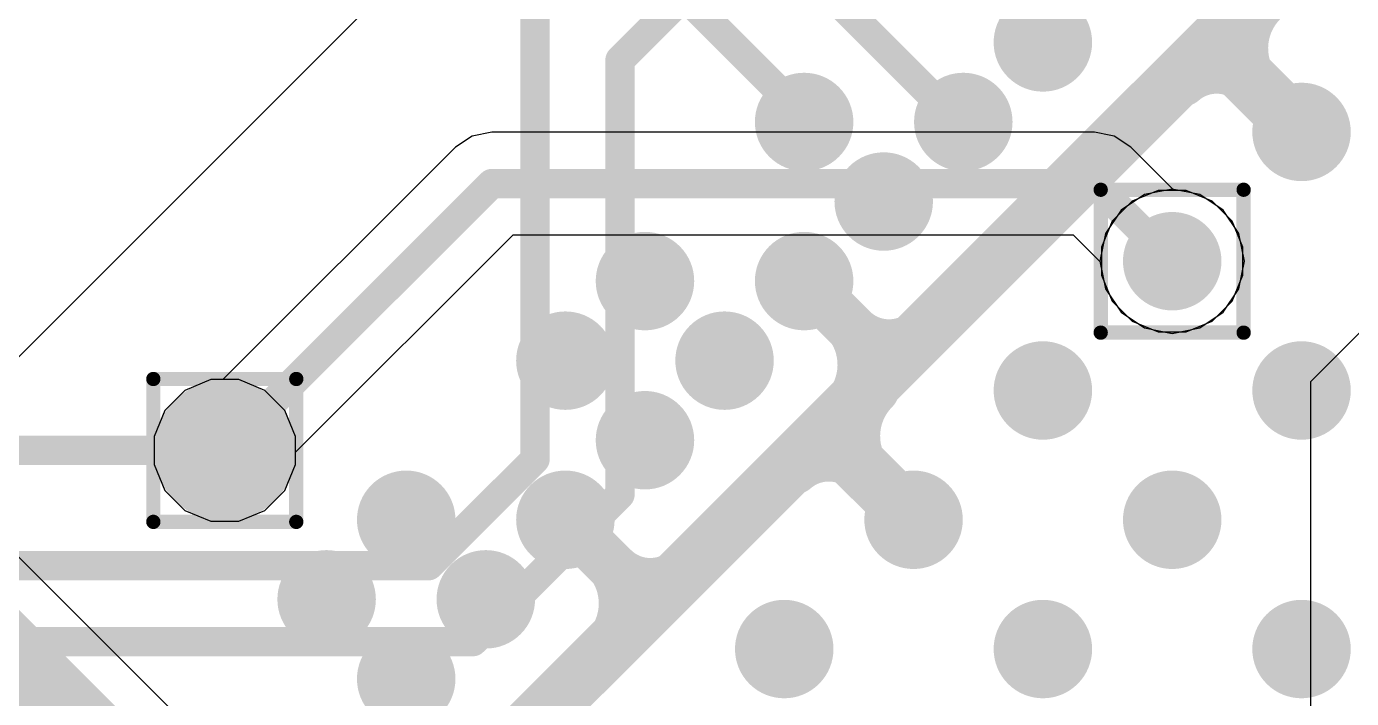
# Model space of a CAD drawing. Header units: inches. Extents: x -6 to 284, y -12 to 154.
# Drawn here: x 48.957 to 53.666, y 13.156 to 15.545 of the extents above; entities that cross this region are included whole.
import ezdxf

# ---------------------------------------------------------------- set-up
doc = ezdxf.new("R2010")
doc.units = ezdxf.units.IN
for name, color, linetype in [('Bottom Layer', 5, 'Continuous'), ('Bottom Solder', 6, 'Continuous'), ('Drill Drawing', 1, 'Continuous'), ('GND-1', 16, 'Continuous'), ('GND-2', 90, 'Continuous'), ('GND-3', 216, 'Continuous'), ('GND-4', 54, 'Continuous'), ('PWR-1', 156, 'Continuous'), ('PWR-2', 130, 'Continuous'), ('Signal L1', 76, 'Continuous'), ('Signal L2', 6, 'Continuous'), ('Top Layer', 1, 'Continuous'), ('Top Paste', 8, 'Continuous'), ('Top Solder', 216, 'Continuous'), ('Via Holes', 16, 'Continuous')]:
    doc.layers.add(name, color=color, linetype=linetype)

# ---------------------------------------------------------------- blocks, each defined once
blk = doc.blocks.new('BGA_565_15_5_14_4__132')
at = {"layer": 'Top Layer'}
h = blk.add_hatch(color=1, dxfattribs=at)
edge = h.paths.add_edge_path()
edge.add_arc((-2.9250005, -4.22500044), 0.12499848, 0, 360)
h = blk.add_hatch(color=1, dxfattribs=at)
edge = h.paths.add_edge_path()
edge.add_arc((-3.5749992, -4.87499914), 0.12499848, 0, 360)
h = blk.add_hatch(color=1, dxfattribs=at)
edge = h.paths.add_edge_path()
edge.add_arc((-2.9250005, -4.87499914), 0.12499848, 0, 360)
h = blk.add_hatch(color=1, dxfattribs=at)
edge = h.paths.add_edge_path()
edge.add_arc((-2.27499926, -4.87499914), 0.12499848, 0, 360)
h = blk.add_hatch(color=1, dxfattribs=at)
edge = h.paths.add_edge_path()
edge.add_arc((-4.22500044, -5.52500038), 0.12499848, 0, 360)
h = blk.add_hatch(color=1, dxfattribs=at)
edge = h.paths.add_edge_path()
edge.add_arc((-3.5749992, -5.52500038), 0.12499848, 0, 360)
h = blk.add_hatch(color=1, dxfattribs=at)
edge = h.paths.add_edge_path()
edge.add_arc((-2.9250005, -5.52500038), 0.12499848, 0, 360)
h = blk.add_hatch(color=1, dxfattribs=at)
edge = h.paths.add_edge_path()
edge.add_arc((-2.27499926, -5.52500038), 0.12499848, 0, 360)
h = blk.add_hatch(color=1, dxfattribs=at)
edge = h.paths.add_edge_path()
edge.add_arc((-1.62500056, -5.52500038), 0.12499848, 0, 360)
h = blk.add_hatch(color=1, dxfattribs=at)
edge = h.paths.add_edge_path()
edge.add_arc((-3.80000002, -6.399999899999999), 0.12499848, 0, 360)
h = blk.add_hatch(color=1, dxfattribs=at)
edge = h.paths.add_edge_path()
edge.add_arc((-3.40000082, -6.399999899999999), 0.12499848, 0, 360)
h = blk.add_hatch(color=1, dxfattribs=at)
edge = h.paths.add_edge_path()
edge.add_arc((-2.99999908, -6.399999899999999), 0.12499848, 0, 360)
h = blk.add_hatch(color=1, dxfattribs=at)
edge = h.paths.add_edge_path()
edge.add_arc((-2.59999988, -6.399999899999999), 0.12499848, 0, 360)
h = blk.add_hatch(color=1, dxfattribs=at)
edge = h.paths.add_edge_path()
edge.add_arc((-2.20000068, -6.399999899999999), 0.12499848, 0, 360)
h = blk.add_hatch(color=1, dxfattribs=at)
edge = h.paths.add_edge_path()
edge.add_arc((-1.79999894, -6.399999899999999), 0.12499848, 0, 360)
h = blk.add_hatch(color=1, dxfattribs=at)
edge = h.paths.add_edge_path()
edge.add_arc((-1.39999974, -6.399999899999999), 0.12499848, 0, 360)
h = blk.add_hatch(color=1, dxfattribs=at)
edge = h.paths.add_edge_path()
edge.add_arc((-1.00000054, -6.399999899999999), 0.12499848, 0, 360)
h = blk.add_hatch(color=1, dxfattribs=at)
edge = h.paths.add_edge_path()
edge.add_arc((-0.5999987999999999, -6.399999899999999), 0.12499848, 0, 360)
h = blk.add_hatch(color=1, dxfattribs=at)
edge = h.paths.add_edge_path()
edge.add_arc((-2.99999908, -6.7999991), 0.12499848, 0, 360)
h = blk.add_hatch(color=1, dxfattribs=at)
edge = h.paths.add_edge_path()
edge.add_arc((-2.19999814, -6.7999991), 0.12499848, 0, 360)
h = blk.add_hatch(color=1, dxfattribs=at)
edge = h.paths.add_edge_path()
edge.add_arc((-1.79999894, -6.800001640000001), 0.12499848, 0, 360)
h = blk.add_hatch(color=1, dxfattribs=at)
edge = h.paths.add_edge_path()
edge.add_arc((-1.00000054, -6.7999991), 0.12499848, 0, 360)
h = blk.add_hatch(color=1, dxfattribs=at)
edge = h.paths.add_edge_path()
edge.add_arc((-0.5999987999999999, -6.7999991), 0.12499848, 0, 360)
at = {"layer": 'Top Paste'}
h = blk.add_hatch(color=8, dxfattribs=at)
edge = h.paths.add_edge_path()
edge.add_arc((-2.9250005, -4.22500044), 0.12499848, 0, 360)
h = blk.add_hatch(color=8, dxfattribs=at)
edge = h.paths.add_edge_path()
edge.add_arc((-3.5749992, -4.87499914), 0.12499848, 0, 360)
h = blk.add_hatch(color=8, dxfattribs=at)
edge = h.paths.add_edge_path()
edge.add_arc((-2.9250005, -4.87499914), 0.12499848, 0, 360)
h = blk.add_hatch(color=8, dxfattribs=at)
edge = h.paths.add_edge_path()
edge.add_arc((-2.27499926, -4.87499914), 0.12499848, 0, 360)
h = blk.add_hatch(color=8, dxfattribs=at)
edge = h.paths.add_edge_path()
edge.add_arc((-4.22500044, -5.52500038), 0.12499848, 0, 360)
h = blk.add_hatch(color=8, dxfattribs=at)
edge = h.paths.add_edge_path()
edge.add_arc((-3.5749992, -5.52500038), 0.12499848, 0, 360)
h = blk.add_hatch(color=8, dxfattribs=at)
edge = h.paths.add_edge_path()
edge.add_arc((-2.9250005, -5.52500038), 0.12499848, 0, 360)
h = blk.add_hatch(color=8, dxfattribs=at)
edge = h.paths.add_edge_path()
edge.add_arc((-2.27499926, -5.52500038), 0.12499848, 0, 360)
h = blk.add_hatch(color=8, dxfattribs=at)
edge = h.paths.add_edge_path()
edge.add_arc((-1.62500056, -5.52500038), 0.12499848, 0, 360)
h = blk.add_hatch(color=8, dxfattribs=at)
edge = h.paths.add_edge_path()
edge.add_arc((-3.80000002, -6.399999899999999), 0.12499848, 0, 360)
h = blk.add_hatch(color=8, dxfattribs=at)
edge = h.paths.add_edge_path()
edge.add_arc((-3.40000082, -6.399999899999999), 0.12499848, 0, 360)
h = blk.add_hatch(color=8, dxfattribs=at)
edge = h.paths.add_edge_path()
edge.add_arc((-2.99999908, -6.399999899999999), 0.12499848, 0, 360)
h = blk.add_hatch(color=8, dxfattribs=at)
edge = h.paths.add_edge_path()
edge.add_arc((-2.59999988, -6.399999899999999), 0.12499848, 0, 360)
h = blk.add_hatch(color=8, dxfattribs=at)
edge = h.paths.add_edge_path()
edge.add_arc((-2.20000068, -6.399999899999999), 0.12499848, 0, 360)
h = blk.add_hatch(color=8, dxfattribs=at)
edge = h.paths.add_edge_path()
edge.add_arc((-1.79999894, -6.399999899999999), 0.12499848, 0, 360)
h = blk.add_hatch(color=8, dxfattribs=at)
edge = h.paths.add_edge_path()
edge.add_arc((-1.39999974, -6.399999899999999), 0.12499848, 0, 360)
h = blk.add_hatch(color=8, dxfattribs=at)
edge = h.paths.add_edge_path()
edge.add_arc((-1.00000054, -6.399999899999999), 0.12499848, 0, 360)
h = blk.add_hatch(color=8, dxfattribs=at)
edge = h.paths.add_edge_path()
edge.add_arc((-0.5999987999999999, -6.399999899999999), 0.12499848, 0, 360)
h = blk.add_hatch(color=8, dxfattribs=at)
edge = h.paths.add_edge_path()
edge.add_arc((-2.99999908, -6.7999991), 0.12499848, 0, 360)
h = blk.add_hatch(color=8, dxfattribs=at)
edge = h.paths.add_edge_path()
edge.add_arc((-2.19999814, -6.7999991), 0.12499848, 0, 360)
h = blk.add_hatch(color=8, dxfattribs=at)
edge = h.paths.add_edge_path()
edge.add_arc((-1.79999894, -6.800001640000001), 0.12499848, 0, 360)
h = blk.add_hatch(color=8, dxfattribs=at)
edge = h.paths.add_edge_path()
edge.add_arc((-1.00000054, -6.7999991), 0.12499848, 0, 360)
h = blk.add_hatch(color=8, dxfattribs=at)
edge = h.paths.add_edge_path()
edge.add_arc((-0.5999987999999999, -6.7999991), 0.12499848, 0, 360)
at = {"layer": 'Top Solder'}
h = blk.add_hatch(color=216, dxfattribs=at)
edge = h.paths.add_edge_path()
edge.add_arc((-2.9250005, -4.22500044), 0.17499838, 0, 360)
h = blk.add_hatch(color=216, dxfattribs=at)
edge = h.paths.add_edge_path()
edge.add_arc((-3.5749992, -4.87499914), 0.17499838, 0, 360)
h = blk.add_hatch(color=216, dxfattribs=at)
edge = h.paths.add_edge_path()
edge.add_arc((-2.9250005, -4.87499914), 0.17499838, 0, 360)
h = blk.add_hatch(color=216, dxfattribs=at)
edge = h.paths.add_edge_path()
edge.add_arc((-2.27499926, -4.87499914), 0.17499838, 0, 360)
h = blk.add_hatch(color=216, dxfattribs=at)
edge = h.paths.add_edge_path()
edge.add_arc((-4.22500044, -5.52500038), 0.17499838, 0, 360)
h = blk.add_hatch(color=216, dxfattribs=at)
edge = h.paths.add_edge_path()
edge.add_arc((-3.5749992, -5.52500038), 0.17499838, 0, 360)
h = blk.add_hatch(color=216, dxfattribs=at)
edge = h.paths.add_edge_path()
edge.add_arc((-2.9250005, -5.52500038), 0.17499838, 0, 360)
h = blk.add_hatch(color=216, dxfattribs=at)
edge = h.paths.add_edge_path()
edge.add_arc((-2.27499926, -5.52500038), 0.17499838, 0, 360)
h = blk.add_hatch(color=216, dxfattribs=at)
edge = h.paths.add_edge_path()
edge.add_arc((-1.62500056, -5.52500038), 0.17499838, 0, 360)
h = blk.add_hatch(color=216, dxfattribs=at)
edge = h.paths.add_edge_path()
edge.add_arc((-3.80000002, -6.399999899999999), 0.17499838, 0, 360)
h = blk.add_hatch(color=216, dxfattribs=at)
edge = h.paths.add_edge_path()
edge.add_arc((-3.40000082, -6.399999899999999), 0.17499838, 0, 360)
h = blk.add_hatch(color=216, dxfattribs=at)
edge = h.paths.add_edge_path()
edge.add_arc((-2.99999908, -6.399999899999999), 0.17499838, 0, 360)
h = blk.add_hatch(color=216, dxfattribs=at)
edge = h.paths.add_edge_path()
edge.add_arc((-2.59999988, -6.399999899999999), 0.17499838, 0, 360)
h = blk.add_hatch(color=216, dxfattribs=at)
edge = h.paths.add_edge_path()
edge.add_arc((-2.20000068, -6.399999899999999), 0.17499838, 0, 360)
h = blk.add_hatch(color=216, dxfattribs=at)
edge = h.paths.add_edge_path()
edge.add_arc((-1.79999894, -6.399999899999999), 0.17499838, 0, 360)
h = blk.add_hatch(color=216, dxfattribs=at)
edge = h.paths.add_edge_path()
edge.add_arc((-1.39999974, -6.399999899999999), 0.17499838, 0, 360)
h = blk.add_hatch(color=216, dxfattribs=at)
edge = h.paths.add_edge_path()
edge.add_arc((-1.00000054, -6.399999899999999), 0.17499838, 0, 360)
h = blk.add_hatch(color=216, dxfattribs=at)
edge = h.paths.add_edge_path()
edge.add_arc((-0.5999987999999999, -6.399999899999999), 0.17499838, 0, 360)
h = blk.add_hatch(color=216, dxfattribs=at)
edge = h.paths.add_edge_path()
edge.add_arc((-2.99999908, -6.7999991), 0.17499838, 0, 360)
h = blk.add_hatch(color=216, dxfattribs=at)
edge = h.paths.add_edge_path()
edge.add_arc((-2.19999814, -6.7999991), 0.17499838, 0, 360)
h = blk.add_hatch(color=216, dxfattribs=at)
edge = h.paths.add_edge_path()
edge.add_arc((-1.79999894, -6.800001640000001), 0.17499838, 0, 360)
h = blk.add_hatch(color=216, dxfattribs=at)
edge = h.paths.add_edge_path()
edge.add_arc((-1.00000054, -6.7999991), 0.17499838, 0, 360)
h = blk.add_hatch(color=216, dxfattribs=at)
edge = h.paths.add_edge_path()
edge.add_arc((-0.5999987999999999, -6.7999991), 0.17499838, 0, 360)

msp = doc.modelspace()

# ---------------------------------------------------------------- hatches: boundary and pattern name
at = {"layer": 'Bottom Layer'}
h = msp.add_hatch(color=5, dxfattribs=at)
edge = h.paths.add_edge_path()
edge.add_arc((53.02895159999999, 14.710664), 0.1499997, 0, 360)
h = msp.add_hatch(color=5, dxfattribs=at)
edge = h.paths.add_edge_path()
edge.add_arc((49.66198856, 14.03791198), 0.1499997, 0, 360)
at = {"layer": 'Bottom Solder'}
h = msp.add_hatch(color=6, dxfattribs=at)
edge = h.paths.add_edge_path()
edge.add_arc((49.66198856, 14.03791198), 0.2515997, 0, 360)
at = {"layer": 'GND-1'}
h = msp.add_hatch(color=16, dxfattribs=at)
edge = h.paths.add_edge_path()
edge.add_arc((53.02895159999999, 14.710664), 0.1499997, 0, 360)
at = {"layer": 'GND-2'}
h = msp.add_hatch(color=90, dxfattribs=at)
edge = h.paths.add_edge_path()
edge.add_arc((53.02895159999999, 14.710664), 0.1499997, 0, 360)
at = {"layer": 'GND-3'}
h = msp.add_hatch(color=216, dxfattribs=at)
edge = h.paths.add_edge_path()
edge.add_arc((53.02895159999999, 14.710664), 0.1499997, 0, 360)
at = {"layer": 'GND-4'}
h = msp.add_hatch(color=54, dxfattribs=at)
edge = h.paths.add_edge_path()
edge.add_arc((53.02895159999999, 14.710664), 0.1499997, 0, 360)
h = msp.add_hatch(color=54, dxfattribs=at)
edge = h.paths.add_edge_path()
edge.add_arc((49.66198856, 14.03791198), 0.1499997, 0, 360)
at = {"layer": 'PWR-1'}
h = msp.add_hatch(color=156, dxfattribs=at)
edge = h.paths.add_edge_path()
edge.add_arc((53.02895159999999, 14.710664), 0.1499997, 0, 360)
at = {"layer": 'PWR-2'}
h = msp.add_hatch(color=130, dxfattribs=at)
edge = h.paths.add_edge_path()
edge.add_arc((53.02895159999999, 14.710664), 0.1499997, 0, 360)
at = {"layer": 'Signal L1'}
h = msp.add_hatch(color=76, dxfattribs=at)
edge = h.paths.add_edge_path()
edge.add_arc((53.02895159999999, 14.710664), 0.1499997, 0, 360)
at = {"layer": 'Signal L2'}
h = msp.add_hatch(color=6, dxfattribs=at)
edge = h.paths.add_edge_path()
edge.add_arc((53.02895159999999, 14.710664), 0.1499997, 0, 360)
h = msp.add_hatch(color=6, dxfattribs=at)
edge = h.paths.add_edge_path()
edge.add_arc((49.66198856, 14.03791198), 0.1499997, 0, 360)
at = {"layer": 'Top Layer'}
h = msp.add_hatch(color=1, dxfattribs=at)
edge = h.paths.add_edge_path()
edge.add_arc((53.02895159999999, 14.710664), 0.1499997, 0, 360)
at = {"layer": 'Via Holes'}
h = msp.add_hatch(color=7, dxfattribs=at)
edge = h.paths.add_edge_path()
edge.add_arc((53.02895159999999, 14.710664), 0.07499858, 0, 360)
h = msp.add_hatch(color=7, dxfattribs=at)
edge = h.paths.add_edge_path()
edge.add_arc((49.66198856, 14.03791198), 0.07499858, 0, 360)

# ---------------------------------------------------------------- linework, layer by layer
at = {"layer": 'Bottom Layer'}
for p, q in [((50.61080556, 15.16930672), (50.54093524, 15.15540784)), ((52.75287392, 15.16930672), (50.61080556, 15.16930672)), ((52.75288661999999, 15.16930926), (52.75287392, 15.16930672)), ((52.81116183999999, 15.15771416), (52.75288661999999, 15.16930926)), ((50.54093524, 15.15540784), (50.48170243999999, 15.1158321)), ((52.82275694, 15.15540784), (52.81116183999999, 15.15771416)), ((52.88198974, 15.1158321), (52.82275694, 15.15540784)), ((50.48169736, 15.11582448), (49.65538202, 14.28951168)), ((50.48170243999999, 15.1158321), (50.48169736, 15.11582448)), ((53.0355556, 14.9622637), (52.88198974, 15.1158321)), ((50.47310708, 12.11512944), (47.53271925999999, 15.05551726)), ((53.07899721999999, 14.9622637), (53.0355556, 14.9622637)), ((53.171471, 14.9239605), (53.07899721999999, 14.9622637)), ((53.2422481, 14.8531834), (53.171471, 14.9239605)), ((53.28055129999999, 14.76070962), (53.2422481, 14.8531834)), ((49.91358826, 14.03130544), (50.68643152, 14.80415124)), ((50.68643152, 14.80415124), (52.67725812, 14.80415124)), ((52.67725812, 14.80415124), (52.7773519, 14.70406)), ((53.28055129999999, 14.66061838), (53.28055129999999, 14.76070962)), ((52.7773519, 14.70406), (52.7773519, 14.66061838)), ((52.7773519, 14.66061838), (52.81565509999999, 14.5681446)), ((53.2422481, 14.5681446), (53.28055129999999, 14.66061838)), ((52.81565509999999, 14.5681446), (52.88643219999999, 14.4973675)), ((53.171471, 14.4973675), (53.2422481, 14.5681446)), ((52.88643219999999, 14.4973675), (52.97890597999999, 14.4590643)), ((52.97890597999999, 14.4590643), (53.07899721999999, 14.4590643)), ((53.07899721999999, 14.4590643), (53.171471, 14.4973675)), ((49.61194294, 14.28951168), (49.51946915999999, 14.25120848)), ((49.65538202, 14.28951168), (49.61194294, 14.28951168)), ((49.51946915999999, 14.25120848), (49.44869206, 14.18043138)), ((49.44869206, 14.18043138), (49.41038886, 14.0879576)), ((49.41038886, 14.0879576), (49.41038886, 13.98786636)), ((49.41038886, 13.98786636), (49.44869206, 13.89539258)), ((49.87528506, 13.89539258), (49.91358826, 13.98786636)), ((49.91358826, 13.98786636), (49.91358826, 14.03130544)), ((49.44869206, 13.89539258), (49.51946915999999, 13.82461548)), ((49.80450796, 13.82461548), (49.87528506, 13.89539258)), ((49.51946915999999, 13.82461548), (49.61194294, 13.78631228)), ((49.71203418, 13.78631228), (49.80450796, 13.82461548)), ((49.61194294, 13.78631228), (49.71203418, 13.78631228))]:
    msp.add_line(p, q, dxfattribs=at)
for points in [[(49.66198856, 14.03791198, 0.10414, 0.10414, 0), (50.61080556, 14.98672898, 0.10414, 0.10414, 0)], [(50.61080556, 14.98672898, 0.10414, 0.10414, 0), (52.75288661999999, 14.98672898, 0.10414, 0.10414, 0)], [(52.75288661999999, 14.98672898, 0.10414, 0.10414, 0), (53.02895159999999, 14.710664, 0.10414, 0.10414, 0)], [(47.34959542, 14.87239342, 0.254, 0.254, 0), (50.36583526, 11.85615358, 0.254, 0.254, 0)]]:
    msp.add_lwpolyline(points, format="xyseb", dxfattribs=at)
for points in [[(50.58477056, 14.98672898, 0.05207, 0.05207, 1), (50.63684056, 14.98672898, 0.05207, 0.05207, 1)], [(50.58477056, 14.98672898, 0.05207, 0.05207, 1), (50.63684056, 14.98672898, 0.05207, 0.05207, 1)], [(52.72685162, 14.98672898, 0.05207, 0.05207, 1), (52.77892162, 14.98672898, 0.05207, 0.05207, 1)], [(52.72685162, 14.98672898, 0.05207, 0.05207, 1), (52.77892162, 14.98672898, 0.05207, 0.05207, 1)], [(53.0029166, 14.710664, 0.05207, 0.05207, 1), (53.0549866, 14.710664, 0.05207, 0.05207, 1)], [(49.63595356, 14.03791198, 0.05207, 0.05207, 1), (49.68802356, 14.03791198, 0.05207, 0.05207, 1)]]:
    msp.add_lwpolyline(points, format="xyseb", close=True, dxfattribs=at)
at = {"layer": 'Drill Drawing'}
for points in [[(52.7749516, 14.964664, 0.0508, 0.0508, 0), (53.2829516, 14.964664, 0.0508, 0.0508, 0)], [(52.7749516, 14.456664, 0.0508, 0.0508, 0), (52.7749516, 14.964664, 0.0508, 0.0508, 0)], [(53.2829516, 14.456664, 0.0508, 0.0508, 0), (53.2829516, 14.964664, 0.0508, 0.0508, 0)], [(52.7749516, 14.456664, 0.0508, 0.0508, 0), (53.2829516, 14.456664, 0.0508, 0.0508, 0)], [(49.40798855999999, 14.29191198, 0.0508, 0.0508, 0), (49.91598856, 14.29191198, 0.0508, 0.0508, 0)], [(49.40798855999999, 13.78391198, 0.0508, 0.0508, 0), (49.40798855999999, 14.29191198, 0.0508, 0.0508, 0)], [(49.91598856, 13.78391198, 0.0508, 0.0508, 0), (49.91598856, 14.29191198, 0.0508, 0.0508, 0)], [(49.40798855999999, 13.78391198, 0.0508, 0.0508, 0), (49.91598856, 13.78391198, 0.0508, 0.0508, 0)]]:
    msp.add_lwpolyline(points, format="xyseb", dxfattribs=at)
for points in [[(52.76225159999999, 14.964664, 0.0254, 0.0254, 1), (52.78765159999999, 14.964664, 0.0254, 0.0254, 1)], [(52.76225159999999, 14.964664, 0.0254, 0.0254, 1), (52.78765159999999, 14.964664, 0.0254, 0.0254, 1)], [(53.27025159999999, 14.964664, 0.0254, 0.0254, 1), (53.29565159999999, 14.964664, 0.0254, 0.0254, 1)], [(53.27025159999999, 14.964664, 0.0254, 0.0254, 1), (53.29565159999999, 14.964664, 0.0254, 0.0254, 1)], [(52.76225159999999, 14.456664, 0.0254, 0.0254, 1), (52.78765159999999, 14.456664, 0.0254, 0.0254, 1)], [(52.76225159999999, 14.456664, 0.0254, 0.0254, 1), (52.78765159999999, 14.456664, 0.0254, 0.0254, 1)], [(53.27025159999999, 14.456664, 0.0254, 0.0254, 1), (53.29565159999999, 14.456664, 0.0254, 0.0254, 1)], [(53.27025159999999, 14.456664, 0.0254, 0.0254, 1), (53.29565159999999, 14.456664, 0.0254, 0.0254, 1)], [(49.39528856, 14.29191198, 0.0254, 0.0254, 1), (49.42068856, 14.29191198, 0.0254, 0.0254, 1)], [(49.39528856, 14.29191198, 0.0254, 0.0254, 1), (49.42068856, 14.29191198, 0.0254, 0.0254, 1)], [(49.90328856, 14.29191198, 0.0254, 0.0254, 1), (49.92868856, 14.29191198, 0.0254, 0.0254, 1)], [(49.90328856, 14.29191198, 0.0254, 0.0254, 1), (49.92868856, 14.29191198, 0.0254, 0.0254, 1)], [(49.39528856, 13.78391198, 0.0254, 0.0254, 1), (49.42068856, 13.78391198, 0.0254, 0.0254, 1)], [(49.39528856, 13.78391198, 0.0254, 0.0254, 1), (49.42068856, 13.78391198, 0.0254, 0.0254, 1)], [(49.90328856, 13.78391198, 0.0254, 0.0254, 1), (49.92868856, 13.78391198, 0.0254, 0.0254, 1)], [(49.90328856, 13.78391198, 0.0254, 0.0254, 1), (49.92868856, 13.78391198, 0.0254, 0.0254, 1)]]:
    msp.add_lwpolyline(points, format="xyseb", close=True, dxfattribs=at)
at = {"layer": 'GND-1'}
for p, q in [((52.97890597999999, 14.9622637), (52.88643219999999, 14.9239605)), ((53.07899721999999, 14.9622637), (52.97890597999999, 14.9622637)), ((53.171471, 14.9239605), (53.07899721999999, 14.9622637)), ((52.88643219999999, 14.9239605), (52.81565509999999, 14.8531834)), ((53.2422481, 14.8531834), (53.171471, 14.9239605)), ((52.81565509999999, 14.8531834), (52.7773519, 14.76070962)), ((53.28055129999999, 14.76070962), (53.2422481, 14.8531834)), ((52.7773519, 14.76070962), (52.7773519, 14.66061838)), ((53.28055129999999, 14.66061838), (53.28055129999999, 14.76070962)), ((52.7773519, 14.66061838), (52.81565509999999, 14.5681446)), ((53.2422481, 14.5681446), (53.28055129999999, 14.66061838)), ((52.81565509999999, 14.5681446), (52.88643219999999, 14.4973675)), ((53.171471, 14.4973675), (53.2422481, 14.5681446)), ((52.88643219999999, 14.4973675), (52.97890597999999, 14.4590643)), ((52.97890597999999, 14.4590643), (53.07899721999999, 14.4590643)), ((53.07899721999999, 14.4590643), (53.171471, 14.4973675))]:
    msp.add_line(p, q, dxfattribs=at)
at = {"layer": 'GND-2'}
for p, q in [((52.97890597999999, 14.9622637), (52.88643219999999, 14.9239605)), ((53.07899721999999, 14.9622637), (52.97890597999999, 14.9622637)), ((53.171471, 14.9239605), (53.07899721999999, 14.9622637)), ((52.88643219999999, 14.9239605), (52.81565509999999, 14.8531834)), ((53.2422481, 14.8531834), (53.171471, 14.9239605)), ((52.81565509999999, 14.8531834), (52.7773519, 14.76070962)), ((53.28055129999999, 14.76070962), (53.2422481, 14.8531834)), ((52.7773519, 14.76070962), (52.7773519, 14.66061838)), ((53.28055129999999, 14.66061838), (53.28055129999999, 14.76070962)), ((52.7773519, 14.66061838), (52.81565509999999, 14.5681446)), ((53.2422481, 14.5681446), (53.28055129999999, 14.66061838)), ((52.81565509999999, 14.5681446), (52.88643219999999, 14.4973675)), ((53.171471, 14.4973675), (53.2422481, 14.5681446)), ((52.88643219999999, 14.4973675), (52.97890597999999, 14.4590643)), ((52.97890597999999, 14.4590643), (53.07899721999999, 14.4590643)), ((53.07899721999999, 14.4590643), (53.171471, 14.4973675))]:
    msp.add_line(p, q, dxfattribs=at)
at = {"layer": 'GND-3'}
for p, q in [((52.97890597999999, 14.9622637), (52.88643219999999, 14.9239605)), ((53.07899721999999, 14.9622637), (52.97890597999999, 14.9622637)), ((53.171471, 14.9239605), (53.07899721999999, 14.9622637)), ((52.88643219999999, 14.9239605), (52.81565509999999, 14.8531834)), ((53.2422481, 14.8531834), (53.171471, 14.9239605)), ((52.81565509999999, 14.8531834), (52.7773519, 14.76070962)), ((53.28055129999999, 14.76070962), (53.2422481, 14.8531834)), ((52.7773519, 14.76070962), (52.7773519, 14.66061838)), ((53.28055129999999, 14.66061838), (53.28055129999999, 14.76070962)), ((52.7773519, 14.66061838), (52.81565509999999, 14.5681446)), ((53.2422481, 14.5681446), (53.28055129999999, 14.66061838)), ((52.81565509999999, 14.5681446), (52.88643219999999, 14.4973675)), ((53.171471, 14.4973675), (53.2422481, 14.5681446)), ((52.88643219999999, 14.4973675), (52.97890597999999, 14.4590643)), ((52.97890597999999, 14.4590643), (53.07899721999999, 14.4590643)), ((53.07899721999999, 14.4590643), (53.171471, 14.4973675))]:
    msp.add_line(p, q, dxfattribs=at)
at = {"layer": 'GND-4'}
for p, q in [((52.97890597999999, 14.9622637), (52.88643219999999, 14.9239605)), ((53.07899721999999, 14.9622637), (52.97890597999999, 14.9622637)), ((53.171471, 14.9239605), (53.07899721999999, 14.9622637)), ((52.88643219999999, 14.9239605), (52.81565509999999, 14.8531834)), ((53.2422481, 14.8531834), (53.171471, 14.9239605)), ((52.81565509999999, 14.8531834), (52.7773519, 14.76070962)), ((53.28055129999999, 14.76070962), (53.2422481, 14.8531834)), ((52.7773519, 14.76070962), (52.7773519, 14.66061838)), ((53.28055129999999, 14.66061838), (53.28055129999999, 14.76070962)), ((52.7773519, 14.66061838), (52.81565509999999, 14.5681446)), ((53.2422481, 14.5681446), (53.28055129999999, 14.66061838)), ((52.81565509999999, 14.5681446), (52.88643219999999, 14.4973675)), ((53.171471, 14.4973675), (53.2422481, 14.5681446)), ((52.88643219999999, 14.4973675), (52.97890597999999, 14.4590643)), ((52.97890597999999, 14.4590643), (53.07899721999999, 14.4590643)), ((53.07899721999999, 14.4590643), (53.171471, 14.4973675)), ((49.61194294, 14.28951168), (49.51946915999999, 14.25120848)), ((49.71203418, 14.28951168), (49.61194294, 14.28951168)), ((49.80450796, 14.25120848), (49.71203418, 14.28951168)), ((49.51946915999999, 14.25120848), (49.44869206, 14.18043138)), ((49.87528506, 14.18043138), (49.80450796, 14.25120848)), ((49.44869206, 14.18043138), (49.41038886, 14.0879576)), ((49.91358826, 14.0879576), (49.87528506, 14.18043138)), ((49.41038886, 14.0879576), (49.41038886, 13.98786636)), ((49.91358826, 13.98786636), (49.91358826, 14.0879576)), ((49.41038886, 13.98786636), (49.44869206, 13.89539258)), ((49.87528506, 13.89539258), (49.91358826, 13.98786636)), ((49.44869206, 13.89539258), (49.51946915999999, 13.82461548)), ((49.80450796, 13.82461548), (49.87528506, 13.89539258)), ((49.51946915999999, 13.82461548), (49.61194294, 13.78631228)), ((49.71203418, 13.78631228), (49.80450796, 13.82461548)), ((49.61194294, 13.78631228), (49.71203418, 13.78631228))]:
    msp.add_line(p, q, dxfattribs=at)
at = {"layer": 'PWR-1'}
for p, q in [((52.93078314, 14.94766632), (52.84755749999999, 14.8920581)), ((53.02895159999999, 14.96719384), (52.93078314, 14.94766632)), ((53.12712006, 14.94766632), (53.02895159999999, 14.96719384)), ((53.21034569999999, 14.8920581), (53.12712006, 14.94766632)), ((52.84755749999999, 14.8920581), (52.79194928, 14.80883246)), ((53.26595392, 14.80883246), (53.21034569999999, 14.8920581)), ((52.79194928, 14.80883246), (52.77242176, 14.710664)), ((53.28548144, 14.710664), (53.26595392, 14.80883246)), ((52.77242176, 14.710664), (52.79194928, 14.61249554)), ((53.26595392, 14.61249554), (53.28548144, 14.710664)), ((52.79194928, 14.61249554), (52.84755749999999, 14.5292699)), ((53.21034569999999, 14.5292699), (53.26595392, 14.61249554)), ((52.84755749999999, 14.5292699), (52.93078314, 14.47366168)), ((53.12712006, 14.47366168), (53.21034569999999, 14.5292699)), ((52.93078314, 14.47366168), (53.02895159999999, 14.45413416)), ((53.02895159999999, 14.45413416), (53.12712006, 14.47366168))]:
    msp.add_line(p, q, dxfattribs=at)
at = {"layer": 'PWR-2'}
for p, q in [((52.93078314, 14.94766632), (52.84755749999999, 14.8920581)), ((53.02895159999999, 14.96719384), (52.93078314, 14.94766632)), ((53.12712006, 14.94766632), (53.02895159999999, 14.96719384)), ((53.21034569999999, 14.8920581), (53.12712006, 14.94766632)), ((52.84755749999999, 14.8920581), (52.79194928, 14.80883246)), ((53.26595392, 14.80883246), (53.21034569999999, 14.8920581)), ((52.79194928, 14.80883246), (52.77242176, 14.710664)), ((53.28548144, 14.710664), (53.26595392, 14.80883246)), ((52.77242176, 14.710664), (52.79194928, 14.61249554)), ((53.26595392, 14.61249554), (53.28548144, 14.710664)), ((52.79194928, 14.61249554), (52.84755749999999, 14.5292699)), ((53.21034569999999, 14.5292699), (53.26595392, 14.61249554)), ((52.84755749999999, 14.5292699), (52.93078314, 14.47366168)), ((53.12712006, 14.47366168), (53.21034569999999, 14.5292699)), ((52.93078314, 14.47366168), (53.02895159999999, 14.45413416)), ((53.02895159999999, 14.45413416), (53.12712006, 14.47366168))]:
    msp.add_line(p, q, dxfattribs=at)
at = {"layer": 'Signal L2'}
for p, q in [((53.52183352, 14.28319216), (54.68670545999999, 15.4480641)), ((53.52183352, 12.66247658), (53.52183352, 14.28319216))]:
    msp.add_line(p, q, dxfattribs=at)
for points in [[(50.76467622, 14.00629406, 0.10414, 0.10414, 0), (50.76467622, 16.20479614, 0.10414, 0.10414, 0)], [(51.06659077999999, 15.42615152, 0.10414, 0.10414, 0), (51.55725781999999, 15.91681856, 0.10414, 0.10414, 0)], [(51.06659077999999, 13.88067582, 0.10414, 0.10414, 0), (51.06659077999999, 15.42615152, 0.10414, 0.10414, 0)], [(47.98095814, 14.03791198, 0.10414, 0.10414, 0), (49.66198856, 14.03791198, 0.10414, 0.10414, 0)], [(50.38627717999999, 13.62789502, 0.10414, 0.10414, 0), (50.76467622, 14.00629406, 0.10414, 0.10414, 0)], [(50.54400102, 13.35808606, 0.10414, 0.10414, 0), (51.06659077999999, 13.88067582, 0.10414, 0.10414, 0)], [(47.96523045999999, 13.62789502, 0.10414, 0.10414, 0), (50.38627717999999, 13.62789502, 0.10414, 0.10414, 0)], [(48.0323271, 13.35808606, 0.10414, 0.10414, 0), (50.54400102, 13.35808606, 0.10414, 0.10414, 0)]]:
    msp.add_lwpolyline(points, format="xyseb", dxfattribs=at)
for points in [[(51.04055578, 15.42615152, 0.05207, 0.05207, 1), (51.09262578, 15.42615152, 0.05207, 0.05207, 1)], [(51.04055578, 15.42615152, 0.05207, 0.05207, 1), (51.09262578, 15.42615152, 0.05207, 0.05207, 1)], [(49.63595356, 14.03791198, 0.05207, 0.05207, 1), (49.68802356, 14.03791198, 0.05207, 0.05207, 1)], [(50.73864122, 14.00629406, 0.05207, 0.05207, 1), (50.79071122, 14.00629406, 0.05207, 0.05207, 1)], [(50.73864122, 14.00629406, 0.05207, 0.05207, 1), (50.79071122, 14.00629406, 0.05207, 0.05207, 1)], [(51.04055578, 13.88067582, 0.05207, 0.05207, 1), (51.09262578, 13.88067582, 0.05207, 0.05207, 1)], [(51.04055578, 13.88067582, 0.05207, 0.05207, 1), (51.09262578, 13.88067582, 0.05207, 0.05207, 1)], [(50.36024217999999, 13.62789502, 0.05207, 0.05207, 1), (50.41231218, 13.62789502, 0.05207, 0.05207, 1)], [(50.36024217999999, 13.62789502, 0.05207, 0.05207, 1), (50.41231218, 13.62789502, 0.05207, 0.05207, 1)], [(50.51796602, 13.35808606, 0.05207, 0.05207, 1), (50.57003602, 13.35808606, 0.05207, 0.05207, 1)], [(50.51796602, 13.35808606, 0.05207, 0.05207, 1), (50.57003602, 13.35808606, 0.05207, 0.05207, 1)]]:
    msp.add_lwpolyline(points, format="xyseb", close=True, dxfattribs=at)
at = {"layer": 'Top Layer'}
for p, q in [((42.64072752, 8.08197012), (53.4483945, 18.8896371)), ((50.62426502, 16.06550762), (47.51617624, 12.95741884))]:
    msp.add_line(p, q, dxfattribs=at)
for points in [[(50.33730598, 16.6106729, 0.10414, 0.10414, 0), (51.72091509999999, 15.22706378, 0.10414, 0.10414, 0)], [(53.13232706, 15.4430857, 0.2032, 0.2032, 0), (54.23831926, 16.5490779, 0.2032, 0.2032, 0)], [(51.55725781999999, 15.91681856, 0.10414, 0.10414, 0), (52.268501, 15.20557538, 0.10414, 0.10414, 0)], [(53.30589287999999, 15.88318388, 0.1778, 0.1778, -0.3511543973849756), (53.2737568, 15.59001454, 0.1778, 0.1778, 0)], [(53.31791724, 15.3411428, 0.1778, 0.1778, -0.3511543973849757), (53.35005331999999, 15.63431214, 0.1778, 0.1778, 0)], [(51.78264218, 14.09340082, 0.2032, 0.2032, 0), (53.13232706, 15.4430857, 0.2032, 0.2032, 0)], [(53.13232706, 15.4430857, 0.2032, 0.2032, 0), (53.2157686, 15.4430857, 0.2032, 0.2032, 0)], [(53.2157686, 15.4430857, 0.2032, 0.2032, 0), (53.315489, 15.3433653, 0.2032, 0.2032, 0)], [(53.06472496, 15.34898124, 0.1778, 0.1778, -0.3893884470387752), (53.315489, 15.3433653, 0.1778, 0.1778, 0)], [(53.29278393999999, 15.36612624, 0.1778, 0.1778, 0), (53.48868144, 15.17022112, 0.1778, 0.1778, 0)], [(53.315489, 15.3433653, 0.2032, 0.2032, 0), (53.31553472, 15.34331958, 0.2032, 0.2032, 0)], [(53.31553472, 15.34331958, 0.2032, 0.2032, 0), (53.35443735999999, 15.30441948, 0.2032, 0.2032, 0)], [(53.315489, 15.3433653, 0.1778, 0.1778, -8.615983000113809e-05), (53.31553472, 15.34331958, 0.1778, 0.1778, 0)], [(53.31553472, 15.34331958, 0.1778, 0.1778, -0.004316033614897206), (53.3178258, 15.34108184, 0.1778, 0.1778, 0)], [(53.35443735999999, 15.30441948, 0.2032, 0.2032, 0), (53.48857221999999, 15.17028462, 0.2032, 0.2032, 0)], [(51.72091509999999, 15.20557538, 0.10414, 0.10414, 0), (51.72091509999999, 15.22706378, 0.10414, 0.10414, 0)], [(52.268501, 15.20557538, 0.10414, 0.10414, 0), (52.28660104, 15.20557538, 0.10414, 0.10414, 0)], [(51.72091509999999, 14.63988944, 0.1778, 0.1778, 0), (51.9168126, 14.44398432, 0.1778, 0.1778, 0)], [(51.89167929999999, 14.46896776, 0.1778, 0.1778, -0.3511543973849756), (51.85954322, 14.17579842, 0.1778, 0.1778, 0)], [(52.14487157999999, 14.46112932, 0.1778, 0.1778, -0.394468141656091), (51.89177073999999, 14.46902872, 0.1778, 0.1778, 0)], [(51.93894616, 13.96234444, 0.1778, 0.1778, -0.3511543973849757), (51.97108224, 14.25551378, 0.1778, 0.1778, 0)], [(51.26480729999999, 13.57556594, 0.2032, 0.2032, 0), (51.78264218, 14.09340082, 0.2032, 0.2032, 0)], [(51.78264218, 14.09340082, 0.2032, 0.2032, 0), (51.80773484, 14.09340082, 0.2032, 0.2032, 0)], [(51.80773484, 14.09340082, 0.2032, 0.2032, 0), (51.93831878, 13.96281434, 0.2032, 0.2032, 0)], [(51.68575388, 13.97018288, 0.1778, 0.1778, -0.3932947443569037), (51.93831878, 13.96281434, 0.1778, 0.1778, 0)], [(51.91381285999999, 13.98732788, 0.1778, 0.1778, 0), (52.10971036, 13.79142276, 0.1778, 0.1778, 0)], [(51.93831878, 13.96281434, 0.2032, 0.2032, 0), (51.9383391, 13.96279402, 0.2032, 0.2032, 0)], [(51.9383391, 13.96279402, 0.2032, 0.2032, 0), (52.10971036, 13.79142276, 0.2032, 0.2032, 0)], [(51.9383391, 13.96279402, 0.1778, 0.1778, -0.0009760835138901834), (51.93885472, 13.96228348, 0.1778, 0.1778, 0)], [(50.87238491999999, 13.7913618, 0.1778, 0.1778, 0), (51.06828242, 13.59545668, 0.1778, 0.1778, 0)], [(51.04314912, 13.62044012, 0.1778, 0.1778, -0.3511543973849756), (51.01101304, 13.32727078, 0.1778, 0.1778, 0)], [(51.2963414, 13.61260168, 0.1778, 0.1778, -0.394468141656091), (51.04324055999999, 13.62050108, 0.1778, 0.1778, 0)], [(49.49708668, 11.80784532, 0.2032, 0.2032, 0), (51.26480729999999, 13.57556594, 0.2032, 0.2032, 0)], [(51.26349412, 13.57511636, 0.2032, 0.2032, 0), (51.26480729999999, 13.57556594, 0.2032, 0.2032, 0)]]:
    msp.add_lwpolyline(points, format="xyseb", dxfattribs=at)
for points in [[(53.22930679999999, 15.59001454, 0.08889999999999999, 0.08889999999999999, 1), (53.3182068, 15.59001454, 0.08889999999999999, 0.08889999999999999, 1)], [(53.08152705999999, 15.4430857, 0.1016, 0.1016, 1), (53.18312705999999, 15.4430857, 0.1016, 0.1016, 1)], [(53.08152705999999, 15.4430857, 0.1016, 0.1016, 1), (53.18312705999999, 15.4430857, 0.1016, 0.1016, 1)], [(53.08152705999999, 15.4430857, 0.1016, 0.1016, 1), (53.18312705999999, 15.4430857, 0.1016, 0.1016, 1)], [(53.1649686, 15.4430857, 0.1016, 0.1016, 1), (53.2665686, 15.4430857, 0.1016, 0.1016, 1)], [(53.1649686, 15.4430857, 0.1016, 0.1016, 1), (53.2665686, 15.4430857, 0.1016, 0.1016, 1)], [(53.24833393999999, 15.36612624, 0.08889999999999999, 0.08889999999999999, 1), (53.33723393999999, 15.36612624, 0.08889999999999999, 0.08889999999999999, 1)], [(53.02027495999999, 15.34898124, 0.08889999999999999, 0.08889999999999999, 1), (53.10917496, 15.34898124, 0.08889999999999999, 0.08889999999999999, 1)], [(53.264689, 15.3433653, 0.1016, 0.1016, 1), (53.36628899999999, 15.3433653, 0.1016, 0.1016, 1)], [(53.264689, 15.3433653, 0.1016, 0.1016, 1), (53.36628899999999, 15.3433653, 0.1016, 0.1016, 1)], [(53.26473472, 15.34331958, 0.1016, 0.1016, 1), (53.36633472, 15.34331958, 0.1016, 0.1016, 1)], [(53.26473472, 15.34331958, 0.1016, 0.1016, 1), (53.36633472, 15.34331958, 0.1016, 0.1016, 1)], [(53.27103899999999, 15.3433653, 0.08889999999999999, 0.08889999999999999, 1), (53.359939, 15.3433653, 0.08889999999999999, 0.08889999999999999, 1)], [(53.27103899999999, 15.3433653, 0.08889999999999999, 0.08889999999999999, 1), (53.359939, 15.3433653, 0.08889999999999999, 0.08889999999999999, 1)], [(53.27108472, 15.34331958, 0.08889999999999999, 0.08889999999999999, 1), (53.35998471999999, 15.34331958, 0.08889999999999999, 0.08889999999999999, 1)], [(53.27108472, 15.34331958, 0.08889999999999999, 0.08889999999999999, 1), (53.35998471999999, 15.34331958, 0.08889999999999999, 0.08889999999999999, 1)], [(53.27337579999999, 15.34108184, 0.08889999999999999, 0.08889999999999999, 1), (53.3622758, 15.34108184, 0.08889999999999999, 0.08889999999999999, 1)], [(53.27346724, 15.3411428, 0.08889999999999999, 0.08889999999999999, 1), (53.36236724, 15.3411428, 0.08889999999999999, 0.08889999999999999, 1)], [(53.30363736, 15.30441948, 0.1016, 0.1016, 1), (53.40523735999999, 15.30441948, 0.1016, 0.1016, 1)], [(53.30363736, 15.30441948, 0.1016, 0.1016, 1), (53.40523735999999, 15.30441948, 0.1016, 0.1016, 1)], [(51.6948801, 15.22706378, 0.05207, 0.05207, 1), (51.7469501, 15.22706378, 0.05207, 0.05207, 1)], [(51.6948801, 15.22706378, 0.05207, 0.05207, 1), (51.7469501, 15.22706378, 0.05207, 0.05207, 1)], [(51.6948801, 15.20557538, 0.05207, 0.05207, 1), (51.7469501, 15.20557538, 0.05207, 0.05207, 1)], [(52.24246599999999, 15.20557538, 0.05207, 0.05207, 1), (52.29453599999999, 15.20557538, 0.05207, 0.05207, 1)], [(52.24246599999999, 15.20557538, 0.05207, 0.05207, 1), (52.29453599999999, 15.20557538, 0.05207, 0.05207, 1)], [(52.26056603999999, 15.20557538, 0.05207, 0.05207, 1), (52.31263603999999, 15.20557538, 0.05207, 0.05207, 1)], [(53.43777221999999, 15.17028462, 0.1016, 0.1016, 1), (53.53937221999999, 15.17028462, 0.1016, 0.1016, 1)], [(53.44423144, 15.17022112, 0.08889999999999999, 0.08889999999999999, 1), (53.53313144, 15.17022112, 0.08889999999999999, 0.08889999999999999, 1)], [(51.67646509999999, 14.63988944, 0.08889999999999999, 0.08889999999999999, 1), (51.76536509999999, 14.63988944, 0.08889999999999999, 0.08889999999999999, 1)], [(51.8472293, 14.46896776, 0.08889999999999999, 0.08889999999999999, 1), (51.93612929999999, 14.46896776, 0.08889999999999999, 0.08889999999999999, 1)], [(51.84732073999999, 14.46902872, 0.08889999999999999, 0.08889999999999999, 1), (51.93622074, 14.46902872, 0.08889999999999999, 0.08889999999999999, 1)], [(51.87236259999999, 14.44398432, 0.08889999999999999, 0.08889999999999999, 1), (51.9612626, 14.44398432, 0.08889999999999999, 0.08889999999999999, 1)], [(52.10042158, 14.46112932, 0.08889999999999999, 0.08889999999999999, 1), (52.18932158, 14.46112932, 0.08889999999999999, 0.08889999999999999, 1)], [(51.92663223999999, 14.25551378, 0.08889999999999999, 0.08889999999999999, 1), (52.01553224, 14.25551378, 0.08889999999999999, 0.08889999999999999, 1)], [(51.81509321999999, 14.17579842, 0.08889999999999999, 0.08889999999999999, 1), (51.90399322, 14.17579842, 0.08889999999999999, 0.08889999999999999, 1)], [(51.73184218, 14.09340082, 0.1016, 0.1016, 1), (51.83344218, 14.09340082, 0.1016, 0.1016, 1)], [(51.73184218, 14.09340082, 0.1016, 0.1016, 1), (51.83344218, 14.09340082, 0.1016, 0.1016, 1)], [(51.73184218, 14.09340082, 0.1016, 0.1016, 1), (51.83344218, 14.09340082, 0.1016, 0.1016, 1)], [(51.75693483999999, 14.09340082, 0.1016, 0.1016, 1), (51.85853484, 14.09340082, 0.1016, 0.1016, 1)], [(51.75693483999999, 14.09340082, 0.1016, 0.1016, 1), (51.85853484, 14.09340082, 0.1016, 0.1016, 1)], [(51.64130388, 13.97018288, 0.08889999999999999, 0.08889999999999999, 1), (51.73020388, 13.97018288, 0.08889999999999999, 0.08889999999999999, 1)], [(51.86936286, 13.98732788, 0.08889999999999999, 0.08889999999999999, 1), (51.95826286, 13.98732788, 0.08889999999999999, 0.08889999999999999, 1)], [(51.88751877999999, 13.96281434, 0.1016, 0.1016, 1), (51.98911877999999, 13.96281434, 0.1016, 0.1016, 1)], [(51.88751877999999, 13.96281434, 0.1016, 0.1016, 1), (51.98911877999999, 13.96281434, 0.1016, 0.1016, 1)], [(51.88753909999999, 13.96279402, 0.1016, 0.1016, 1), (51.9891391, 13.96279402, 0.1016, 0.1016, 1)], [(51.88753909999999, 13.96279402, 0.1016, 0.1016, 1), (51.9891391, 13.96279402, 0.1016, 0.1016, 1)], [(51.89386878, 13.96281434, 0.08889999999999999, 0.08889999999999999, 1), (51.98276877999999, 13.96281434, 0.08889999999999999, 0.08889999999999999, 1)], [(51.8938891, 13.96279402, 0.08889999999999999, 0.08889999999999999, 1), (51.9827891, 13.96279402, 0.08889999999999999, 0.08889999999999999, 1)], [(51.89440472, 13.96228348, 0.08889999999999999, 0.08889999999999999, 1), (51.98330472, 13.96228348, 0.08889999999999999, 0.08889999999999999, 1)], [(51.89449616, 13.96234444, 0.08889999999999999, 0.08889999999999999, 1), (51.98339616, 13.96234444, 0.08889999999999999, 0.08889999999999999, 1)], [(52.05891035999999, 13.79142276, 0.1016, 0.1016, 1), (52.16051035999999, 13.79142276, 0.1016, 0.1016, 1)], [(50.82793492, 13.7913618, 0.08889999999999999, 0.08889999999999999, 1), (50.91683491999999, 13.7913618, 0.08889999999999999, 0.08889999999999999, 1)], [(52.06526036, 13.79142276, 0.08889999999999999, 0.08889999999999999, 1), (52.15416036, 13.79142276, 0.08889999999999999, 0.08889999999999999, 1)], [(50.99869912, 13.62044012, 0.08889999999999999, 0.08889999999999999, 1), (51.08759911999999, 13.62044012, 0.08889999999999999, 0.08889999999999999, 1)], [(50.99879056, 13.62050108, 0.08889999999999999, 0.08889999999999999, 1), (51.08769056, 13.62050108, 0.08889999999999999, 0.08889999999999999, 1)], [(51.02383242000001, 13.59545668, 0.08889999999999999, 0.08889999999999999, 1), (51.11273242, 13.59545668, 0.08889999999999999, 0.08889999999999999, 1)], [(51.21269411999999, 13.57511636, 0.1016, 0.1016, 1), (51.31429411999999, 13.57511636, 0.1016, 0.1016, 1)], [(51.2140073, 13.57556594, 0.1016, 0.1016, 1), (51.3156073, 13.57556594, 0.1016, 0.1016, 1)], [(51.2140073, 13.57556594, 0.1016, 0.1016, 1), (51.3156073, 13.57556594, 0.1016, 0.1016, 1)], [(51.2140073, 13.57556594, 0.1016, 0.1016, 1), (51.3156073, 13.57556594, 0.1016, 0.1016, 1)], [(51.25189139999999, 13.61260168, 0.08889999999999999, 0.08889999999999999, 1), (51.3407914, 13.61260168, 0.08889999999999999, 0.08889999999999999, 1)], [(50.96656303999999, 13.32727078, 0.08889999999999999, 0.08889999999999999, 1), (51.05546304, 13.32727078, 0.08889999999999999, 0.08889999999999999, 1)]]:
    msp.add_lwpolyline(points, format="xyseb", close=True, dxfattribs=at)

# ---------------------------------------------------------------- block references
at = {"rotation": 225}
msp.add_blockref('BGA_565_15_5_14_4__132', (54.40792014, 8.2759296), dxfattribs=at)

doc.saveas('drawing.dxf')
